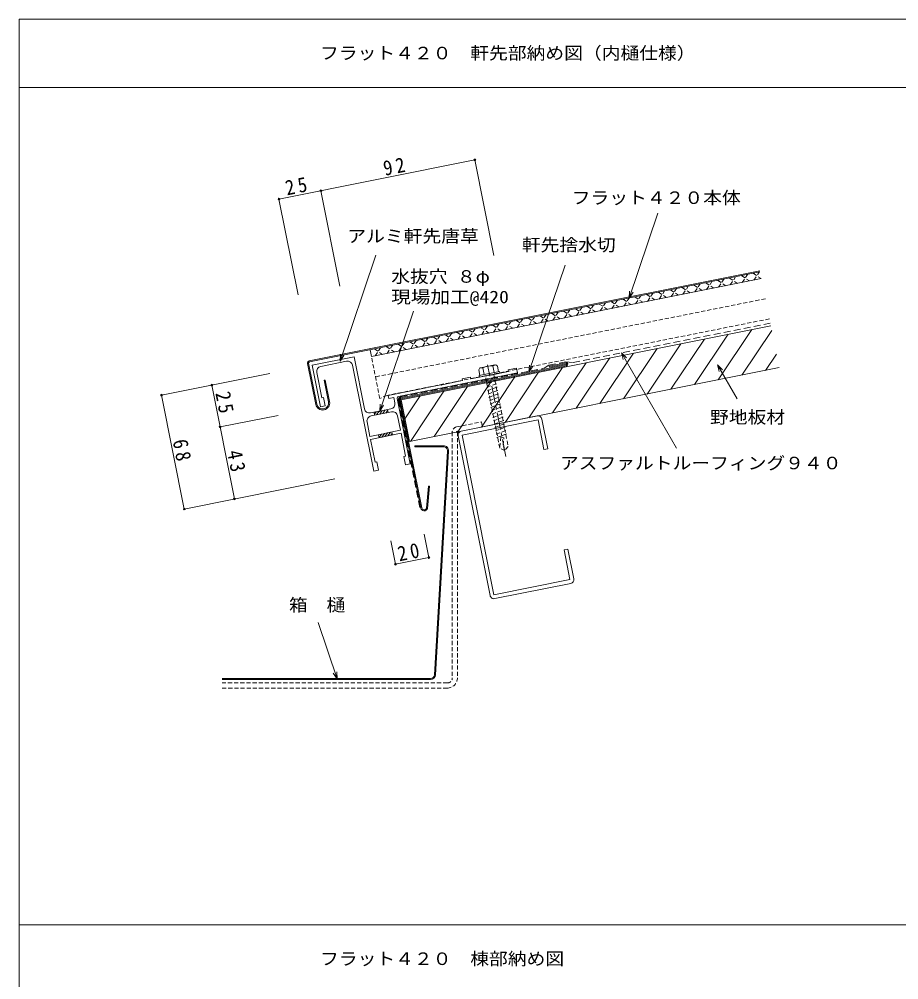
# Model space of a CAD drawing. Units: millimetres, scale not verified. Extents: x -1134 to 2079, y -804 to 1495.
# Drawn here: x -1134 to -619, y 933 to 1495 of the extents above; entities that cross this region are included whole.
import ezdxf
from ezdxf.enums import TextEntityAlignment as Align

# ---------------------------------------------------------------- set-up
doc = ezdxf.new("R2010")
doc.units = ezdxf.units.MM
doc.header["$LTSCALE"] = 2
doc.header["$PDMODE"] = 32
doc.header["$PDSIZE"] = 1
for name, pattern in [('CHAIN1', [8, 5, -1, 1, -1]), ('DASHED1', [1.8, 1.2, -0.6]), ('DASHED2', [3, 2, -1])]:
    doc.linetypes.add(name, pattern=pattern)
doc.layers.add('4-0', color=7, linetype='Continuous', lineweight=18)
doc.styles.add('ＭＳ ゴシック', font='')
doc.styles.get('ＭＳ ゴシック').set_extended_font_data('MS Gothic')

msp = doc.modelspace()

# ---------------------------------------------------------------- linework, layer by layer
at = {"layer": '4-0', "color": 2}
for p, q in [((-1134.116, 375.047), (-1134.116, 1495.053)), ((-1134.116, 1495.053), (442.773, 1495.053))]:
    msp.add_line(p, q, dxfattribs=at)
at = {"layer": '4-0', "color": 3}
for p, q in [((-1134.116, 1455.053), (442.773, 1455.053)), ((-962.485, 1292.534), (-937.97, 1297.433)), ((-942.324, 1294.727), (-957.426, 1291.709)), ((-931.856, 1266.838), (-937.97, 1297.433)), ((-962.485, 1292.534), (-957.587, 1268.019)), ((-857.035, 1286.887), (-847.523, 1288.788)), ((-847.719, 1289.768), (-842.816, 1290.748)), ((-847.719, 1289.768), (-847.523, 1288.788)), ((-842.816, 1290.748), (-842.267, 1288.003)), ((-959.78, 1288.18), (-956.801, 1273.274)), ((-911.891, 1274.09), (-842.267, 1288.003)), ((-886.453, 1281.009), (-874.489, 1283.399)), ((-874.685, 1284.38), (-869.782, 1285.359)), ((-874.685, 1284.38), (-874.489, 1283.399)), ((-869.782, 1285.359), (-869.586, 1284.379)), ((-869.586, 1284.379), (-857.623, 1286.77)), ((-857.27, 1286.534), (-857.623, 1286.77)), ((-857.27, 1286.534), (-857.035, 1286.887)), ((-917.931, 1274.719), (-887.041, 1280.891)), ((-886.688, 1280.656), (-887.041, 1280.891)), ((-886.688, 1280.656), (-886.453, 1281.009)), ((-917.931, 1274.719), (-917.578, 1272.954)), ((-917.578, 1272.954), (-914.636, 1273.541)), ((-914.009, 1270.403), (-914.636, 1273.541)), ((-912.675, 1272.914), (-905.033, 1234.67)), ((-957.587, 1268.019), (-954.841, 1268.567)), ((-916.363, 1266.874), (-922.933, 1265.561)), ((-928.327, 1264.483), (-923.522, 1265.444)), ((-916.011, 1265.109), (-927.974, 1262.718)), ((-923.169, 1265.208), (-923.522, 1265.444)), ((-923.169, 1265.208), (-922.933, 1265.561)), ((-912.481, 1262.755), (-910.796, 1254.321)), ((-830.632, 1262.692), (-875.152, 1253.796)), ((-874.701, 1251.54), (-830.181, 1260.436)), ((-824.457, 1243.53), (-827.926, 1260.887)), ((-928.29, 1248.99), (-925.625, 1235.654)), ((-920.543, 1252.068), (-920.896, 1252.303)), ((-920.543, 1252.068), (-920.308, 1252.421)), ((-920.308, 1252.421), (-910.796, 1254.321)), ((-876.956, 1251.09), (-858.263, 1157.539)), ((-908.759, 1239.024), (-907.779, 1234.121)), ((-905.033, 1234.67), (-907.779, 1234.121)), ((-814.956, 1184.243), (-811.487, 1166.886)), ((-855.557, 1155.734), (-811.037, 1164.63)), ((-1134.116, 964.68), (442.773, 964.68))]:
    msp.add_line(p, q, dxfattribs=at)
at = {"layer": '4-0'}
for p, q in [((-981.926, 1389.741), (-867.199, 1412.686)), ((-855.998, 1356.682), (-867.199, 1412.686)), ((-970.726, 1333.736), (-981.926, 1389.741)), ((-946.211, 1338.639), (-957.412, 1394.643)), ((-776.827, 1331.746), (-760.014, 1381.439)), ((-946.178, 1294.766), (-925.156, 1356.9)), ((-835.493, 1288.336), (-814.292, 1351)), ((-964.227, 1294.912), (-700.268, 1347.656)), ((-964.109, 1294.324), (-700.151, 1347.068)), ((-927.786, 1297.503), (-699.367, 1343.145)), ((-776.827, 1331.746), (-776.56, 1335.879)), ((-776.827, 1331.746), (-774.53, 1335.192)), ((-922.933, 1265.561), (-903.161, 1324.003)), ((-910.4, 1272.246), (-693.846, 1315.518)), ((-927.786, 1297.503), (-928.572, 1301.43)), ((-781.315, 1299.709), (-780.243, 1295.709)), ((-781.315, 1299.709), (-778.387, 1296.781)), ((-781.315, 1299.709), (-749.09, 1243.898)), ((-946.178, 1294.766), (-945.911, 1298.899)), ((-946.178, 1294.766), (-943.881, 1298.212)), ((-823.674, 1291.922), (-813.868, 1293.881)), ((-960.363, 1269.476), (-965.168, 1293.501)), ((-964.58, 1293.618), (-959.775, 1269.594)), ((-910.518, 1273.345), (-813.633, 1292.704)), ((-910.4, 1272.756), (-813.515, 1292.116)), ((-905.502, 1247.731), (-688.948, 1291.003)), ((-855.412, 1292.657), (-863.789, 1290.983)), ((-835.493, 1288.336), (-835.226, 1292.469)), ((-835.493, 1288.336), (-833.196, 1291.782)), ((-823.674, 1291.922), (-823.557, 1291.333)), ((-823.557, 1291.333), (-813.751, 1293.293)), ((-725.047, 1292.654), (-723.975, 1288.653)), ((-725.047, 1292.654), (-722.119, 1289.725)), ((-725.047, 1292.654), (-713.499, 1272.654)), ((-987.345, 1287.566), (-1050.735, 1274.9)), ((-955.441, 1283.616), (-954.852, 1283.734)), ((-955.441, 1283.616), (-952.911, 1270.965)), ((-954.852, 1283.734), (-952.322, 1271.083)), ((-864.48, 1285.4), (-852.629, 1287.767)), ((-1021.316, 1280.778), (-1007.992, 1214.097)), ((-1050.735, 1274.9), (-1037.41, 1208.218)), ((-898.837, 1208.764), (-911.459, 1271.933)), ((-910.871, 1272.05), (-898.249, 1208.881)), ((-910.4, 1272.246), (-905.502, 1247.731)), ((-922.95, 1263.722), (-921.456, 1265.856)), ((-922.933, 1265.561), (-922.667, 1269.694)), ((-922.933, 1265.561), (-920.636, 1269.006)), ((-921.176, 1264.077), (-919.681, 1266.211)), ((-919.402, 1264.431), (-918.324, 1265.97)), ((-918.07, 1264.697), (-918.422, 1266.462)), ((-982.447, 1263.051), (-1016.418, 1256.263)), ((-925.915, 1263.13), (-926.267, 1264.895)), ((-926.026, 1263.688), (-925.004, 1265.147)), ((-924.724, 1263.368), (-923.351, 1265.329)), ((-923.289, 1249.989), (-923.642, 1251.755)), ((-923.316, 1250.124), (-921.935, 1252.096)), ((-921.655, 1250.316), (-920.161, 1252.45)), ((-919.881, 1250.671), (-918.387, 1252.805)), ((-918.107, 1251.025), (-916.613, 1253.159)), ((-916.333, 1251.38), (-915.614, 1252.406)), ((-915.444, 1251.557), (-915.797, 1253.322)), ((-885.587, 1245.29), (-902.407, 1245.29)), ((-902.407, 1245.29), (-902.407, 1244.69)), ((-885.587, 1244.69), (-902.407, 1244.69)), ((-883.192, 1242.15), (-890.841, 1111.205)), ((-882.593, 1242.115), (-890.242, 1111.17)), ((-949.161, 1225.852), (-1037.41, 1208.218)), ((-895.551, 1208.702), (-894.333, 1221.643)), ((-896.799, 1193.462), (-894.074, 1179.826)), ((-947.815, 1108.73), (-958.987, 1141.752)), ((-893.237, 1108.945), (-1015.262, 1108.945)), ((-893.237, 1108.345), (-1015.262, 1108.345)), ((-947.815, 1108.73), (-950.111, 1112.175)), ((-947.815, 1108.73), (-948.081, 1112.862))]:
    msp.add_line(p, q, dxfattribs=at)
at = {"layer": '4-0', "color": 4, "linetype": 'DASHED1', "lineweight": 9}
for p, q in [((-711.062, 1344.887), (-706.356, 1341.749)), ((-710.626, 1340.895), (-707.487, 1345.602)), ((-704.128, 1346.273), (-699.422, 1343.134)), ((-703.692, 1342.281), (-700.553, 1346.987)), ((-738.798, 1339.345), (-734.092, 1336.207)), ((-738.362, 1335.353), (-735.223, 1340.06)), ((-731.864, 1340.731), (-727.158, 1337.592)), ((-731.428, 1336.739), (-728.289, 1341.445)), ((-724.93, 1342.116), (-720.224, 1338.978)), ((-724.494, 1338.124), (-721.355, 1342.831)), ((-717.996, 1343.502), (-713.29, 1340.363)), ((-717.56, 1339.51), (-714.421, 1344.216)), ((-766.534, 1333.803), (-761.828, 1330.664)), ((-766.098, 1329.811), (-762.959, 1334.517)), ((-759.6, 1335.189), (-754.894, 1332.05)), ((-759.164, 1331.197), (-756.025, 1335.903)), ((-752.666, 1336.574), (-747.96, 1333.436)), ((-752.23, 1332.582), (-749.091, 1337.288)), ((-745.732, 1337.96), (-741.026, 1334.821)), ((-745.296, 1333.968), (-742.157, 1338.674)), ((-800.768, 1322.884), (-797.629, 1327.59)), ((-794.27, 1328.261), (-789.564, 1325.122)), ((-793.834, 1324.269), (-790.695, 1328.975)), ((-787.336, 1329.646), (-782.63, 1326.508)), ((-786.9, 1325.655), (-783.761, 1330.361)), ((-780.402, 1331.032), (-775.696, 1327.893)), ((-779.966, 1327.04), (-776.827, 1331.746)), ((-773.468, 1332.418), (-768.762, 1329.279)), ((-773.032, 1328.426), (-769.893, 1333.132)), ((-828.504, 1317.341), (-825.365, 1322.048)), ((-822.007, 1322.719), (-817.3, 1319.58)), ((-821.57, 1318.727), (-818.431, 1323.433)), ((-815.073, 1324.104), (-810.366, 1320.966)), ((-814.636, 1320.112), (-811.497, 1324.819)), ((-808.138, 1325.49), (-803.432, 1322.351)), ((-807.702, 1321.498), (-804.563, 1326.204)), ((-801.204, 1326.875), (-796.498, 1323.737)), ((-856.24, 1311.799), (-853.101, 1316.506)), ((-849.743, 1317.177), (-845.036, 1314.038)), ((-849.306, 1313.185), (-846.167, 1317.891)), ((-842.809, 1318.562), (-838.102, 1315.424)), ((-842.372, 1314.57), (-839.233, 1319.277)), ((-835.875, 1319.948), (-831.168, 1316.809)), ((-835.438, 1315.956), (-832.299, 1320.662)), ((-828.941, 1321.333), (-824.234, 1318.195)), ((-883.976, 1306.257), (-880.837, 1310.963)), ((-877.479, 1311.635), (-872.773, 1308.496)), ((-877.042, 1307.643), (-873.903, 1312.349)), ((-870.545, 1313.02), (-865.838, 1309.881)), ((-870.108, 1309.028), (-866.969, 1313.735)), ((-863.611, 1314.405), (-858.904, 1311.267)), ((-863.174, 1310.414), (-860.035, 1315.12)), ((-856.677, 1315.791), (-851.97, 1312.652)), ((-911.712, 1300.715), (-908.573, 1305.421)), ((-905.215, 1306.092), (-900.509, 1302.954)), ((-904.778, 1302.1), (-901.639, 1306.807)), ((-898.281, 1307.478), (-893.575, 1304.339)), ((-897.844, 1303.486), (-894.705, 1308.192)), ((-891.347, 1308.863), (-886.641, 1305.725)), ((-890.91, 1304.871), (-887.771, 1309.578)), ((-884.413, 1310.249), (-879.707, 1307.11)), ((-926.017, 1301.936), (-921.311, 1298.797)), ((-925.58, 1297.944), (-922.441, 1302.65)), ((-919.083, 1303.321), (-914.377, 1300.182)), ((-918.646, 1299.329), (-915.507, 1304.036)), ((-912.149, 1304.707), (-907.443, 1301.568))]:
    msp.add_line(p, q, dxfattribs=at)
at = {"layer": '4-0', "linetype": 'DASHED1'}
for p, q in [((-697.005, 1331.326), (-925.415, 1285.644)), ((-694.654, 1319.559), (-918.59, 1274.771)), ((-922.882, 1272.983), (-927.786, 1297.503)), ((-860.979, 1283.407), (-855.291, 1285.564)), ((-860.587, 1281.446), (-854.899, 1283.602)), ((-860.195, 1279.485), (-854.508, 1281.641)), ((-859.803, 1277.524), (-854.116, 1279.68)), ((-859.412, 1275.563), (-853.724, 1277.719)), ((-918.59, 1274.771), (-922.882, 1272.983)), ((-859.02, 1273.601), (-853.332, 1275.758)), ((-858.628, 1271.64), (-852.94, 1273.796)), ((-858.236, 1269.679), (-852.548, 1271.835)), ((-857.844, 1267.717), (-852.156, 1269.874)), ((-857.452, 1265.756), (-851.764, 1267.912)), ((-857.06, 1263.795), (-851.372, 1265.952)), ((-856.668, 1261.834), (-850.981, 1263.99)), ((-856.276, 1259.873), (-850.589, 1262.029)), ((-855.885, 1257.911), (-850.197, 1260.068)), ((-855.493, 1255.95), (-849.805, 1258.106)), ((-855.101, 1253.989), (-849.413, 1256.145)), ((-854.709, 1252.028), (-849.021, 1254.184)), ((-854.317, 1250.067), (-848.629, 1252.223))]:
    msp.add_line(p, q, dxfattribs=at)
at = {"layer": '4-0', "linetype": 'DASHED2'}
for p, q in [((-809.656, 1294.009), (-694.16, 1317.087)), ((-823.772, 1292.412), (-813.966, 1294.371)), ((-813.966, 1294.371), (-809.656, 1294.009)), ((-910.616, 1273.835), (-826.607, 1290.622)), ((-823.772, 1292.412), (-826.607, 1290.622)), ((-911.95, 1271.835), (-899.327, 1208.666))]:
    msp.add_line(p, q, dxfattribs=at)
at = {"layer": '4-0', "color": 4, "lineweight": 9}
for p, q in [((-724.613, 1283.876), (-704.997, 1313.29)), ((-710.745, 1286.647), (-693.303, 1312.8)), ((-752.349, 1278.334), (-732.733, 1307.748)), ((-738.481, 1281.105), (-718.865, 1310.519)), ((-793.953, 1270.021), (-774.337, 1299.435)), ((-780.085, 1272.792), (-760.469, 1302.206)), ((-766.217, 1275.563), (-746.601, 1304.977)), ((-821.69, 1264.478), (-802.073, 1293.893)), ((-807.821, 1267.25), (-788.205, 1296.664)), ((-696.877, 1289.418), (-690.532, 1298.933)), ((-849.425, 1258.936), (-829.809, 1288.35)), ((-835.557, 1261.707), (-815.941, 1291.121)), ((-877.161, 1253.394), (-857.545, 1282.808)), ((-863.294, 1256.165), (-843.677, 1285.579)), ((-904.898, 1247.852), (-885.281, 1277.266)), ((-891.03, 1250.623), (-871.413, 1280.037)), ((-908.152, 1260.995), (-899.149, 1274.495))]:
    msp.add_line(p, q, dxfattribs=at)
at = {"layer": '4-0', "linetype": 'CHAIN1'}
msp.add_line((-849.045, 1239.025), (-859.751, 1292.565), dxfattribs=at)
at = {"layer": '4-0', "color": 3, "linetype": 'DASHED1'}
for p, q in [((-880.407, 1253.345), (-880.407, 1109.345)), ((-877.407, 1253.345), (-877.407, 1109.345)), ((-883.407, 1106.345), (-1015.262, 1106.345)), ((-1015.262, 1103.345), (-883.407, 1103.345))]:
    msp.add_line(p, q, dxfattribs=at)
at = {"layer": '4-0', "color": 3}
for points in [[(-938.794, 1292.373), (-926.411, 1230.398), (-923.665, 1230.947)], [(-956.801, 1273.274), (-955.821, 1273.47), (-954.841, 1268.567)], [(-830.181, 1260.436), (-826.713, 1243.08), (-824.457, 1243.53)], [(-930.328, 1259.189), (-928.643, 1250.755), (-920.896, 1252.303)], [(-928.29, 1248.99), (-910.443, 1252.556), (-907.778, 1239.22), (-908.759, 1239.024)], [(-811.487, 1166.886), (-856.007, 1157.99), (-874.701, 1251.54)], [(-925.625, 1235.654), (-924.645, 1235.85), (-923.665, 1230.947)], [(-809.232, 1167.337), (-812.7, 1184.693), (-814.956, 1184.243)]]:
    msp.add_lwpolyline(points, dxfattribs=at)
at = {"layer": '4-0'}
for points in [[(-861.692, 1286.976), (-862.476, 1290.898), (-864.22, 1290.857), (-864.835, 1289.73), (-864.185, 1286.478)], [(-864.48, 1285.4), (-864.676, 1286.38), (-852.825, 1288.748), (-852.629, 1287.767)], [(-853.315, 1288.65), (-853.965, 1291.902), (-854.966, 1292.706), (-856.592, 1292.074), (-855.809, 1288.152)], [(-894.984, 1208.508), (-893.752, 1221.588), (-894.333, 1221.643)], [(-916.411, 1189.542), (-913.687, 1175.907), (-894.074, 1179.826)]]:
    msp.add_lwpolyline(points, dxfattribs=at)
at = {"layer": '4-0', "linetype": 'DASHED1'}
msp.add_lwpolyline([(-856.103, 1287.073), (-847.677, 1244.907), (-849.737, 1242.456), (-852.58, 1243.927), (-861.006, 1286.094)], close=True, dxfattribs=at)
at = {"layer": '4-0', "color": 3, "linetype": 'DASHED1'}
msp.add_lwpolyline([(-877.995, 1256.287), (-863.282, 1259.227), (-862.694, 1256.285)], dxfattribs=at)
at = {"layer": '4-0', "linetype": 'DASHED1'}
msp.add_lwpolyline([(-849.737, 1242.456), (-850.509, 1245.527), (-850.222, 1249.903), (-851.887, 1250.456), (-852.58, 1243.927)], dxfattribs=at)
at = {"layer": '4-0'}
for centre, radius, start, end in [((-963.991, 1293.736), 1.2, 101.31039, 191.31039), ((-963.991, 1293.736), 0.6, 101.31039, 191.31039), ((-813.692, 1292.998), 0.9, 281.30066, 101.30066), ((-856.979, 1278.698), 13.381, 88.34404, 114.25595), ((-813.692, 1292.998), 0.3, 281.30066, 101.30066), ((-910.283, 1272.168), 1.2, 101.2995, 191.30066), ((-910.283, 1272.168), 0.6, 101.2995, 191.30066), ((-956.343, 1270.28), 4.1, 191.29988, 11.29988), ((-956.343, 1270.28), 3.5, 191.29988, 11.29988), ((-885.587, 1242.29), 3, 356.6568, 90), ((-885.587, 1242.29), 2.4, 356.6568, 90), ((-896.876, 1209.156), 2, 191.30067, 341.10329), ((-896.876, 1209.156), 1.4, 191.30067, 341.10329), ((-893.237, 1111.345), 2.4, 270, 356.6568), ((-893.237, 1111.345), 3, 270, 356.6568)]:
    msp.add_arc(centre, radius, start, end, dxfattribs=at)
at = {"layer": '4-0', "color": 3}
for centre, radius, start, end in [((-941.736, 1291.785), 3, 11.30083, 101.29988), ((-956.838, 1288.767), 3, 101.29988, 191.29988), ((-911.695, 1273.11), 1, 101.29999, 191.29999), ((-911.695, 1273.11), 1, 101.29999, 191.29999), ((-928.915, 1267.425), 3, 191.29988, 281.29988), ((-916.951, 1269.816), 3, 281.29988, 11.29988), ((-927.386, 1259.776), 3, 101.30013, 191.30083), ((-915.423, 1262.167), 3, 11.29988, 101.30013), ((-830.181, 1260.436), 2.3, 11.30025, 101.30025), ((-874.701, 1251.54), 2.3, 101.30025, 191.30025), ((-811.487, 1166.886), 2.3, 281.30025, 11.30025), ((-856.007, 1157.99), 2.3, 191.30025, 281.30025)]:
    msp.add_arc(centre, radius, start, end, dxfattribs=at)
at = {"layer": '4-0', "linetype": 'DASHED2'}
msp.add_arc((-910.283, 1272.168), 1.7, 101.2995, 191.30066, dxfattribs=at)
at = {"layer": '4-0', "color": 3, "linetype": 'DASHED1'}
for centre, radius, start, end in [((-877.407, 1253.345), 3, 101.29996, 180), ((-883.407, 1109.345), 3, 270, 0), ((-883.407, 1109.345), 6, 270, 0)]:
    msp.add_arc(centre, radius, start, end, dxfattribs=at)
at = {"layer": '4-0', "color": 3}
for p in [(-867.199, 1412.686), (-957.412, 1394.643), (-981.926, 1389.741), (-1021.316, 1280.778), (-1050.735, 1274.9), (-1016.418, 1256.263), (-877.407, 1253.345), (-1007.992, 1214.097), (-1037.41, 1208.218), (-913.687, 1175.907), (-894.074, 1179.826)]:
    msp.add_point(p, dxfattribs=at)

# ---------------------------------------------------------------- texts
at = {"layer": '4-0', "color": 2, "style": 'ＭＳ ゴシック'}
for s, width, p in [('フラット４２０\u3000軒先部納め図（内樋仕様）', 1.1, (-957.877, 1469.369)), ('フラット４２０本体', 1.1, (-810.438, 1384.658)), ('アルミ軒先唐草', 1.1, (-941.875, 1362.179)), ('軒先捨水切', 1.1, (-839.679, 1357.04)), ('水抜穴 ８φ', 1.1, (-916.205, 1338.543)), ('現場加工@420', 1.15, (-916.205, 1326.544)), ('野地板材', 1.1, (-729.44, 1256.146)), ('アスファルトルーフィング９４０', 1.1, (-817.376, 1229.277)), ('箱\u3000樋', 1.1, (-976.061, 1146.175)), ('フラット４２０\u3000棟部納め図', 1.1, (-957.877, 938.996))]:
    msp.add_text(s, height=7.331, dxfattribs=dict(at, width=width)).set_placement(p, align=Align.BOTTOM_LEFT)
at = {"layer": '4-0', "color": 2, "char_height": 8.798, "attachment_point": 7, "style": 'ＭＳ ゴシック'}
for s, insert, rotation in [('\\T1.36;\\W0.9;92', (-919.856, 1403.174), 11.31), ('\\T1.36;\\W0.9;25', (-977.22, 1391.701), 11.31), ('\\T1.36;\\W0.9;25', (-1019.356, 1276.071), 281.3), ('\\T1.36;\\W0.9;68', (-1044.366, 1248.129), 281.3), ('\\T1.36;\\W0.9;43', (-1012.498, 1241.749), 281.3), ('\\T1.36;\\W0.9;20', (-911.453, 1177.4), 11.3)]:
    msp.add_mtext(s, dxfattribs=dict(at, insert=insert, rotation=rotation))

doc.saveas('drawing.dxf')
